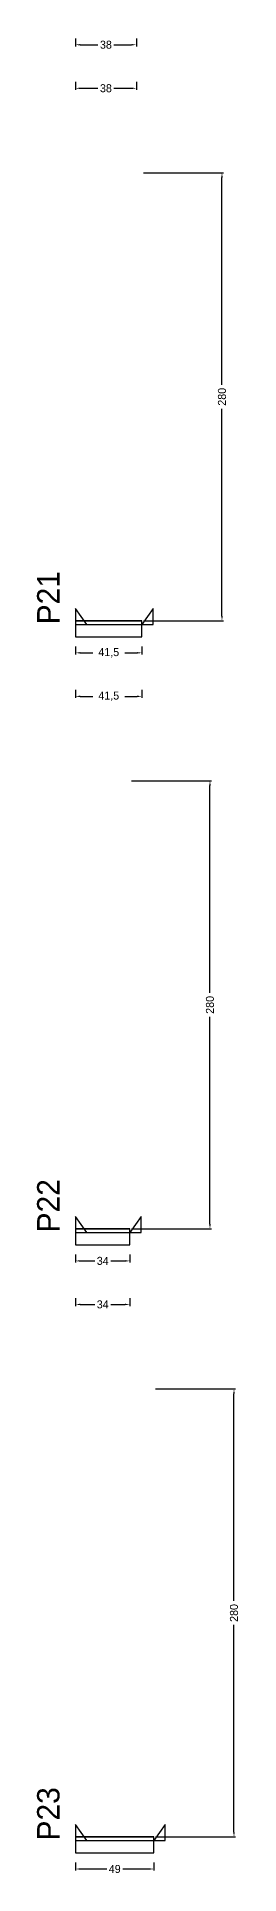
# Model space of a CAD drawing. Header units: centimetres. Extents: x -10500 to 4102, y -9886 to 295.
# Drawn here: x 3976 to 4102, y -8381 to -7233 of the extents above; entities that cross this region are included whole.
import ezdxf

# ---------------------------------------------------------------- set-up
doc = ezdxf.new("R2010")
doc.units = ezdxf.units.CM
for name, color, linetype in [('NOMENCLATURA', 7, 'Continuous'), ('SARR_2.2x10', 60, 'Continuous'), ('SARR_2.2x7', 40, 'Continuous')]:
    doc.layers.add(name, color=color, linetype=linetype)
doc.dimstyles.new('PAINEL-NOVA', dxfattribs={"dimtxt": 5, "dimasz": 3, "dimexe": 1, "dimexo": 1, "dimgap": 1, "dimtad": 1, "dimcen": 2.5, "dimazin": 3, "dimtfac": 1, "dimtmove": 0, "dimatfit": 3})

# ---------------------------------------------------------------- blocks, each defined once
blk = doc.blocks.new('_CLOSEDFILLED')
at = {"color": 0, "linetype": 'BYBLOCK'}
blk.add_solid([(-1, 0.16), (0, 0), (-1, -0.16)], dxfattribs=at)
blk = doc.blocks.new('*D515')
for p, q in [((4000, -7233.8), (4000, -7238.8)), ((4038, -7233.8), (4038, -7238.8)), ((4003, -7237.8), (4014, -7237.8)), ((4024, -7237.8), (4035, -7237.8))]:
    blk.add_line(p, q)
at = {"layer": 'Defpoints'}
for p in [(4000, -7232.8), (4038, -7232.8), (4000, -7237.8)]:
    blk.add_point(p, dxfattribs=at)
at = {"layer": 'SARR_2.2x10', "xscale": 3, "yscale": 3, "rotation": 180}
blk.add_blockref('_CLOSEDFILLED', (4000, -7237.8), dxfattribs=at)
at = {"layer": 'SARR_2.2x10', "xscale": 3, "yscale": 3}
blk.add_blockref('_CLOSEDFILLED', (4038, -7237.8), dxfattribs=at)
at = {"layer": 'SARR_2.2x10', "insert": (4019, -7237.8), "char_height": 5, "attachment_point": 5}
blk.add_mtext('38', dxfattribs=at)
blk = doc.blocks.new('*D520')
for p, q in [((4000, -7261), (4000, -7266)), ((4003, -7265), (4014, -7265)), ((4024, -7265), (4035, -7265)), ((4038, -7261), (4038, -7266))]:
    blk.add_line(p, q)
at = {"layer": 'Defpoints'}
for p in [(4000, -7260), (4000, -7265), (4038, -7260)]:
    blk.add_point(p, dxfattribs=at)
at = {"layer": 'SARR_2.2x10', "xscale": 3, "yscale": 3, "rotation": 180}
blk.add_blockref('_CLOSEDFILLED', (4000, -7265), dxfattribs=at)
at = {"layer": 'SARR_2.2x10', "xscale": 3, "yscale": 3}
blk.add_blockref('_CLOSEDFILLED', (4038, -7265), dxfattribs=at)
at = {"layer": 'SARR_2.2x10', "insert": (4019, -7265), "char_height": 5, "attachment_point": 5}
blk.add_mtext('38', dxfattribs=at)
blk = doc.blocks.new('*D541')
for p, q in [((4000, -7613.8), (4000, -7618.8)), ((4003, -7617.8), (4010.75, -7617.8)), ((4030.75, -7617.8), (4038.5, -7617.8)), ((4041.5, -7613.8), (4041.5, -7618.8))]:
    blk.add_line(p, q)
at = {"layer": 'Defpoints'}
for p in [(4000, -7612.8), (4041.5, -7612.8), (4000, -7617.8)]:
    blk.add_point(p, dxfattribs=at)
at = {"layer": 'SARR_2.2x10', "xscale": 3, "yscale": 3, "rotation": 180}
blk.add_blockref('_CLOSEDFILLED', (4000, -7617.8), dxfattribs=at)
at = {"layer": 'SARR_2.2x10', "xscale": 3, "yscale": 3}
blk.add_blockref('_CLOSEDFILLED', (4041.5, -7617.8), dxfattribs=at)
at = {"layer": 'SARR_2.2x10', "insert": (4020.75, -7617.8), "char_height": 5, "attachment_point": 5}
blk.add_mtext('41,5', dxfattribs=at)
blk = doc.blocks.new('*D542')
for p, q in [((4042.5, -7317.8), (4092.5, -7317.8)), ((4091.5, -7450.3), (4091.5, -7320.8)), ((4091.5, -7594.8), (4091.5, -7465.3)), ((4042.5, -7597.8), (4092.5, -7597.8))]:
    blk.add_line(p, q)
at = {"layer": 'Defpoints'}
for p in [(4041.5, -7317.8), (4041.5, -7597.8), (4091.5, -7597.8)]:
    blk.add_point(p, dxfattribs=at)
at = {"layer": 'SARR_2.2x10', "xscale": 3, "yscale": 3}
for p, rotation in [((4091.5, -7317.8), 90), ((4091.5, -7597.8), 270)]:
    blk.add_blockref('_CLOSEDFILLED', p, dxfattribs=dict(at, rotation=rotation))
at = {"layer": 'SARR_2.2x10', "insert": (4091.5, -7457.8), "char_height": 5, "attachment_point": 5, "rotation": 90}
blk.add_mtext('280', dxfattribs=at)
blk = doc.blocks.new('*D543')
for p, q in [((4042.5, -7317.8), (4092.5, -7317.8)), ((4091.5, -7450.3), (4091.5, -7320.8)), ((4091.5, -7594.8), (4091.5, -7465.3)), ((4042.5, -7597.8), (4092.5, -7597.8))]:
    blk.add_line(p, q)
at = {"layer": 'Defpoints'}
for p in [(4041.5, -7317.8), (4041.5, -7597.8), (4091.5, -7597.8)]:
    blk.add_point(p, dxfattribs=at)
at = {"layer": 'SARR_2.2x10', "xscale": 3, "yscale": 3}
for p, rotation in [((4091.5, -7317.8), 90), ((4091.5, -7597.8), 270)]:
    blk.add_blockref('_CLOSEDFILLED', p, dxfattribs=dict(at, rotation=rotation))
at = {"layer": 'SARR_2.2x10', "insert": (4091.5, -7457.8), "char_height": 5, "attachment_point": 5, "rotation": 90}
blk.add_mtext('280', dxfattribs=at)
blk = doc.blocks.new('*D544')
for p, q in [((4042.5, -7317.8), (4092.5, -7317.8)), ((4091.5, -7450.3), (4091.5, -7320.8)), ((4091.5, -7594.8), (4091.5, -7465.3)), ((4042.5, -7597.8), (4092.5, -7597.8))]:
    blk.add_line(p, q)
at = {"layer": 'Defpoints'}
for p in [(4041.5, -7317.8), (4041.5, -7597.8), (4091.5, -7597.8)]:
    blk.add_point(p, dxfattribs=at)
at = {"layer": 'SARR_2.2x10', "xscale": 3, "yscale": 3}
for p, rotation in [((4091.5, -7317.8), 90), ((4091.5, -7597.8), 270)]:
    blk.add_blockref('_CLOSEDFILLED', p, dxfattribs=dict(at, rotation=rotation))
at = {"layer": 'SARR_2.2x10', "insert": (4091.5, -7457.8), "char_height": 5, "attachment_point": 5, "rotation": 90}
blk.add_mtext('280', dxfattribs=at)
blk = doc.blocks.new('*D545')
for p, q in [((4042.5, -7317.8), (4092.5, -7317.8)), ((4091.5, -7450.3), (4091.5, -7320.8)), ((4091.5, -7594.8), (4091.5, -7465.3)), ((4042.5, -7597.8), (4092.5, -7597.8))]:
    blk.add_line(p, q)
at = {"layer": 'Defpoints'}
for p in [(4041.5, -7317.8), (4041.5, -7597.8), (4091.5, -7597.8)]:
    blk.add_point(p, dxfattribs=at)
at = {"layer": 'SARR_2.2x10', "xscale": 3, "yscale": 3}
for p, rotation in [((4091.5, -7317.8), 90), ((4091.5, -7597.8), 270)]:
    blk.add_blockref('_CLOSEDFILLED', p, dxfattribs=dict(at, rotation=rotation))
at = {"layer": 'SARR_2.2x10', "insert": (4091.5, -7457.8), "char_height": 5, "attachment_point": 5, "rotation": 90}
blk.add_mtext('280', dxfattribs=at)
blk = doc.blocks.new('*D546')
for p, q in [((4000, -7641), (4000, -7646)), ((4003, -7645), (4010.75, -7645)), ((4030.75, -7645), (4038.5, -7645)), ((4041.5, -7641), (4041.5, -7646))]:
    blk.add_line(p, q)
at = {"layer": 'Defpoints'}
for p in [(4000, -7640), (4000, -7645), (4041.5, -7640)]:
    blk.add_point(p, dxfattribs=at)
at = {"layer": 'SARR_2.2x10', "xscale": 3, "yscale": 3, "rotation": 180}
blk.add_blockref('_CLOSEDFILLED', (4000, -7645), dxfattribs=at)
at = {"layer": 'SARR_2.2x10', "xscale": 3, "yscale": 3}
blk.add_blockref('_CLOSEDFILLED', (4041.5, -7645), dxfattribs=at)
at = {"layer": 'SARR_2.2x10', "insert": (4020.75, -7645), "char_height": 5, "attachment_point": 5}
blk.add_mtext('41,5', dxfattribs=at)
blk = doc.blocks.new('GRA-E')
at = {"layer": 'SARR_2.2x7'}
blk.add_lwpolyline([(0, 0), (7, 0), (0, 10)], close=True, dxfattribs=at)
blk = doc.blocks.new('GRA-D')
at = {"layer": 'SARR_2.2x7'}
blk.add_lwpolyline([(0, 0), (7, 0), (7, 10)], close=True, dxfattribs=at)
blk = doc.blocks.new('*D567')
for p, q in [((4000, -7993.8), (4000, -7998.8)), ((4003, -7997.8), (4012, -7997.8)), ((4022, -7997.8), (4031, -7997.8)), ((4034, -7993.8), (4034, -7998.8))]:
    blk.add_line(p, q)
at = {"layer": 'Defpoints'}
for p in [(4000, -7992.8), (4000, -7997.8), (4034, -7992.8)]:
    blk.add_point(p, dxfattribs=at)
at = {"layer": 'SARR_2.2x10', "xscale": 3, "yscale": 3, "rotation": 180}
blk.add_blockref('_CLOSEDFILLED', (4000, -7997.8), dxfattribs=at)
at = {"layer": 'SARR_2.2x10', "xscale": 3, "yscale": 3}
blk.add_blockref('_CLOSEDFILLED', (4034, -7997.8), dxfattribs=at)
at = {"layer": 'SARR_2.2x10', "insert": (4017, -7997.8), "char_height": 5, "attachment_point": 5}
blk.add_mtext('34', dxfattribs=at)
blk = doc.blocks.new('*D568')
for p, q in [((4035, -7697.8), (4085, -7697.8)), ((4084, -7830.3), (4084, -7700.8)), ((4084, -7974.8), (4084, -7845.3)), ((4035, -7977.8), (4085, -7977.8))]:
    blk.add_line(p, q)
at = {"layer": 'Defpoints'}
for p in [(4034, -7697.8), (4034, -7977.8), (4084, -7977.8)]:
    blk.add_point(p, dxfattribs=at)
at = {"layer": 'SARR_2.2x10', "xscale": 3, "yscale": 3}
for p, rotation in [((4084, -7697.8), 90), ((4084, -7977.8), 270)]:
    blk.add_blockref('_CLOSEDFILLED', p, dxfattribs=dict(at, rotation=rotation))
at = {"layer": 'SARR_2.2x10', "insert": (4084, -7837.8), "char_height": 5, "attachment_point": 5, "rotation": 90}
blk.add_mtext('280', dxfattribs=at)
blk = doc.blocks.new('*D569')
for p, q in [((4035, -7697.8), (4085, -7697.8)), ((4084, -7830.3), (4084, -7700.8)), ((4084, -7974.8), (4084, -7845.3)), ((4035, -7977.8), (4085, -7977.8))]:
    blk.add_line(p, q)
at = {"layer": 'Defpoints'}
for p in [(4034, -7697.8), (4034, -7977.8), (4084, -7977.8)]:
    blk.add_point(p, dxfattribs=at)
at = {"layer": 'SARR_2.2x10', "xscale": 3, "yscale": 3}
for p, rotation in [((4084, -7697.8), 90), ((4084, -7977.8), 270)]:
    blk.add_blockref('_CLOSEDFILLED', p, dxfattribs=dict(at, rotation=rotation))
at = {"layer": 'SARR_2.2x10', "insert": (4084, -7837.8), "char_height": 5, "attachment_point": 5, "rotation": 90}
blk.add_mtext('280', dxfattribs=at)
blk = doc.blocks.new('*D570')
for p, q in [((4035, -7697.8), (4085, -7697.8)), ((4084, -7830.3), (4084, -7700.8)), ((4084, -7974.8), (4084, -7845.3)), ((4035, -7977.8), (4085, -7977.8))]:
    blk.add_line(p, q)
at = {"layer": 'Defpoints'}
for p in [(4034, -7697.8), (4034, -7977.8), (4084, -7977.8)]:
    blk.add_point(p, dxfattribs=at)
at = {"layer": 'SARR_2.2x10', "xscale": 3, "yscale": 3}
for p, rotation in [((4084, -7697.8), 90), ((4084, -7977.8), 270)]:
    blk.add_blockref('_CLOSEDFILLED', p, dxfattribs=dict(at, rotation=rotation))
at = {"layer": 'SARR_2.2x10', "insert": (4084, -7837.8), "char_height": 5, "attachment_point": 5, "rotation": 90}
blk.add_mtext('280', dxfattribs=at)
blk = doc.blocks.new('*D571')
for p, q in [((4035, -7697.8), (4085, -7697.8)), ((4084, -7830.3), (4084, -7700.8)), ((4084, -7974.8), (4084, -7845.3)), ((4035, -7977.8), (4085, -7977.8))]:
    blk.add_line(p, q)
at = {"layer": 'Defpoints'}
for p in [(4034, -7697.8), (4034, -7977.8), (4084, -7977.8)]:
    blk.add_point(p, dxfattribs=at)
at = {"layer": 'SARR_2.2x10', "xscale": 3, "yscale": 3}
for p, rotation in [((4084, -7697.8), 90), ((4084, -7977.8), 270)]:
    blk.add_blockref('_CLOSEDFILLED', p, dxfattribs=dict(at, rotation=rotation))
at = {"layer": 'SARR_2.2x10', "insert": (4084, -7837.8), "char_height": 5, "attachment_point": 5, "rotation": 90}
blk.add_mtext('280', dxfattribs=at)
blk = doc.blocks.new('*D572')
for p, q in [((4000, -8021), (4000, -8026)), ((4003, -8025), (4012, -8025)), ((4022, -8025), (4031, -8025)), ((4034, -8021), (4034, -8026))]:
    blk.add_line(p, q)
at = {"layer": 'Defpoints'}
for p in [(4000, -8020), (4000, -8025), (4034, -8020)]:
    blk.add_point(p, dxfattribs=at)
at = {"layer": 'SARR_2.2x10', "xscale": 3, "yscale": 3, "rotation": 180}
blk.add_blockref('_CLOSEDFILLED', (4000, -8025), dxfattribs=at)
at = {"layer": 'SARR_2.2x10', "xscale": 3, "yscale": 3}
blk.add_blockref('_CLOSEDFILLED', (4034, -8025), dxfattribs=at)
at = {"layer": 'SARR_2.2x10', "insert": (4017, -8025), "char_height": 5, "attachment_point": 5}
blk.add_mtext('34', dxfattribs=at)
blk = doc.blocks.new('*D593')
for p, q in [((4000, -8373.8), (4000, -8378.8)), ((4003, -8377.8), (4019.5, -8377.8)), ((4029.5, -8377.8), (4046, -8377.8)), ((4049, -8373.8), (4049, -8378.8))]:
    blk.add_line(p, q)
at = {"layer": 'Defpoints'}
for p in [(4000, -8372.8), (4000, -8377.8), (4049, -8372.8)]:
    blk.add_point(p, dxfattribs=at)
at = {"layer": 'SARR_2.2x10', "xscale": 3, "yscale": 3, "rotation": 180}
blk.add_blockref('_CLOSEDFILLED', (4000, -8377.8), dxfattribs=at)
at = {"layer": 'SARR_2.2x10', "xscale": 3, "yscale": 3}
blk.add_blockref('_CLOSEDFILLED', (4049, -8377.8), dxfattribs=at)
at = {"layer": 'SARR_2.2x10', "insert": (4024.5, -8377.8), "char_height": 5, "attachment_point": 5}
blk.add_mtext('49', dxfattribs=at)
blk = doc.blocks.new('*D594')
for p, q in [((4050, -8077.8), (4100, -8077.8)), ((4099, -8210.3), (4099, -8080.8)), ((4099, -8354.8), (4099, -8225.3)), ((4050, -8357.8), (4100, -8357.8))]:
    blk.add_line(p, q)
at = {"layer": 'Defpoints'}
for p in [(4049, -8077.8), (4049, -8357.8), (4099, -8357.8)]:
    blk.add_point(p, dxfattribs=at)
at = {"layer": 'SARR_2.2x10', "xscale": 3, "yscale": 3}
for p, rotation in [((4099, -8077.8), 90), ((4099, -8357.8), 270)]:
    blk.add_blockref('_CLOSEDFILLED', p, dxfattribs=dict(at, rotation=rotation))
at = {"layer": 'SARR_2.2x10', "insert": (4099, -8217.8), "char_height": 5, "attachment_point": 5, "rotation": 90}
blk.add_mtext('280', dxfattribs=at)
blk = doc.blocks.new('*D595')
for p, q in [((4050, -8077.8), (4100, -8077.8)), ((4099, -8210.3), (4099, -8080.8)), ((4099, -8354.8), (4099, -8225.3)), ((4050, -8357.8), (4100, -8357.8))]:
    blk.add_line(p, q)
at = {"layer": 'Defpoints'}
for p in [(4049, -8077.8), (4049, -8357.8), (4099, -8357.8)]:
    blk.add_point(p, dxfattribs=at)
at = {"layer": 'SARR_2.2x10', "xscale": 3, "yscale": 3}
for p, rotation in [((4099, -8077.8), 90), ((4099, -8357.8), 270)]:
    blk.add_blockref('_CLOSEDFILLED', p, dxfattribs=dict(at, rotation=rotation))
at = {"layer": 'SARR_2.2x10', "insert": (4099, -8217.8), "char_height": 5, "attachment_point": 5, "rotation": 90}
blk.add_mtext('280', dxfattribs=at)
blk = doc.blocks.new('*D596')
for p, q in [((4050, -8077.8), (4100, -8077.8)), ((4099, -8210.3), (4099, -8080.8)), ((4099, -8354.8), (4099, -8225.3)), ((4050, -8357.8), (4100, -8357.8))]:
    blk.add_line(p, q)
at = {"layer": 'Defpoints'}
for p in [(4049, -8077.8), (4049, -8357.8), (4099, -8357.8)]:
    blk.add_point(p, dxfattribs=at)
at = {"layer": 'SARR_2.2x10', "xscale": 3, "yscale": 3}
for p, rotation in [((4099, -8077.8), 90), ((4099, -8357.8), 270)]:
    blk.add_blockref('_CLOSEDFILLED', p, dxfattribs=dict(at, rotation=rotation))
at = {"layer": 'SARR_2.2x10', "insert": (4099, -8217.8), "char_height": 5, "attachment_point": 5, "rotation": 90}
blk.add_mtext('280', dxfattribs=at)
blk = doc.blocks.new('*D597')
for p, q in [((4050, -8077.8), (4100, -8077.8)), ((4099, -8210.3), (4099, -8080.8)), ((4099, -8354.8), (4099, -8225.3)), ((4050, -8357.8), (4100, -8357.8))]:
    blk.add_line(p, q)
at = {"layer": 'Defpoints'}
for p in [(4049, -8077.8), (4049, -8357.8), (4099, -8357.8)]:
    blk.add_point(p, dxfattribs=at)
at = {"layer": 'SARR_2.2x10', "xscale": 3, "yscale": 3}
for p, rotation in [((4099, -8077.8), 90), ((4099, -8357.8), 270)]:
    blk.add_blockref('_CLOSEDFILLED', p, dxfattribs=dict(at, rotation=rotation))
at = {"layer": 'SARR_2.2x10', "insert": (4099, -8217.8), "char_height": 5, "attachment_point": 5, "rotation": 90}
blk.add_mtext('280', dxfattribs=at)

msp = doc.modelspace()

# ---------------------------------------------------------------- linework, layer by layer
at = {"layer": 'SARR_2.2x10'}
for p, q in [((4041.5, -7597.8), (4000, -7597.8)), ((4000, -7597.8), (4000, -7607.8)), ((4041.5, -7607.8), (4041.5, -7597.8)), ((4000, -7607.8), (4041.5, -7607.8)), ((4034, -7977.8), (4000, -7977.8)), ((4000, -7977.8), (4000, -7987.8)), ((4034, -7987.8), (4034, -7977.8)), ((4000, -7987.8), (4034, -7987.8)), ((4049, -8357.8), (4000, -8357.8)), ((4000, -8357.8), (4000, -8367.8)), ((4049, -8367.8), (4049, -8357.8)), ((4000, -8367.8), (4049, -8367.8))]:
    msp.add_line(p, q, dxfattribs=at)
at = {"layer": 'SARR_2.2x7'}
for p, q in [((4041.5, -7597.8), (4000, -7597.8)), ((4000, -7597.8), (4000, -7600)), ((4000, -7597.8), (4007, -7597.8)), ((4000, -7597.8), (4007, -7597.8)), ((4000, -7597.8), (4007, -7597.8)), ((4000, -7597.8), (4007, -7597.8)), ((4000, -7600), (4041.5, -7600)), ((4007, -7597.8), (4041.5, -7597.8)), ((4007, -7597.8), (4041.5, -7597.8)), ((4007, -7597.8), (4041.5, -7597.8)), ((4007, -7597.8), (4041.5, -7597.8)), ((4041.5, -7600), (4041.5, -7597.8)), ((4034, -7977.8), (4000, -7977.8)), ((4000, -7977.8), (4000, -7980)), ((4000, -7977.8), (4007, -7977.8)), ((4000, -7977.8), (4007, -7977.8)), ((4000, -7977.8), (4007, -7977.8)), ((4000, -7977.8), (4007, -7977.8)), ((4000, -7980), (4034, -7980)), ((4007, -7977.8), (4034, -7977.8)), ((4007, -7977.8), (4034, -7977.8)), ((4007, -7977.8), (4034, -7977.8)), ((4007, -7977.8), (4034, -7977.8)), ((4034, -7980), (4034, -7977.8)), ((4049, -8357.8), (4000, -8357.8)), ((4000, -8357.8), (4000, -8360)), ((4000, -8357.8), (4007, -8357.8)), ((4000, -8357.8), (4007, -8357.8)), ((4000, -8357.8), (4007, -8357.8)), ((4000, -8357.8), (4007, -8357.8)), ((4007, -8357.8), (4049, -8357.8)), ((4007, -8357.8), (4049, -8357.8)), ((4007, -8357.8), (4049, -8357.8)), ((4007, -8357.8), (4049, -8357.8)), ((4049, -8360), (4049, -8357.8)), ((4000, -8360), (4049, -8360))]:
    msp.add_line(p, q, dxfattribs=at)

# ---------------------------------------------------------------- block references
for name, p in [('GRA-E', (4000, -7600)), ('GRA-D', (4041.5, -7600)), ('GRA-E', (4000, -7980)), ('GRA-D', (4034, -7980)), ('GRA-E', (4000, -8360)), ('GRA-D', (4049, -8360))]:
    msp.add_blockref(name, p, dxfattribs=at)

# ---------------------------------------------------------------- texts
at = {"layer": 'NOMENCLATURA'}
for s, p in [('P21', (3990, -7600)), ('P22', (3990, -7980)), ('P23', (3990, -8360))]:
    msp.add_text(s, height=14, rotation=90, dxfattribs=at).set_placement(p)

# ---------------------------------------------------------------- dimensions: what is measured, and where the dimension line sits
at = {"layer": 'SARR_2.2x10'}
for base, p1, p2, picture, middle in [((4000, -7237.8), (4000, -7232.8), (4038, -7232.8), '*D515', (4019, -7237.8)), ((4000, -7265), (4000, -7260), (4038, -7260), '*D520', (4019, -7265)), ((4000, -7617.8), (4000, -7612.8), (4041.5, -7612.8), '*D541', (4020.75, -7617.8)), ((4000, -7645), (4000, -7640), (4041.5, -7640), '*D546', (4020.75, -7645)), ((4000, -7997.8), (4000, -7992.8), (4034, -7992.8), '*D567', (4017, -7997.8)), ((4000, -8025), (4000, -8020), (4034, -8020), '*D572', (4017, -8025)), ((4000, -8377.8), (4000, -8372.8), (4049, -8372.8), '*D593', (4024.5, -8377.8))]:
    dim = msp.add_linear_dim(base=base, p1=p1, p2=p2, dimstyle='PAINEL-NOVA', dxfattribs=at)
    dim.commit()
    dim.dimension.update_dxf_attribs({"geometry": picture, "text_midpoint": middle})
for base, p1, p2, picture, middle in [((4091.5, -7597.8), (4041.5, -7597.8), (4041.5, -7317.8), '*D542', (4091.5, -7457.8)), ((4091.5, -7597.8), (4041.5, -7597.8), (4041.5, -7317.8), '*D543', (4091.5, -7457.8)), ((4091.5, -7597.8), (4041.5, -7597.8), (4041.5, -7317.8), '*D544', (4091.5, -7457.8)), ((4091.5, -7597.8), (4041.5, -7597.8), (4041.5, -7317.8), '*D545', (4091.5, -7457.8)), ((4084, -7977.8), (4034, -7977.8), (4034, -7697.8), '*D568', (4084, -7837.8)), ((4084, -7977.8), (4034, -7977.8), (4034, -7697.8), '*D569', (4084, -7837.8)), ((4084, -7977.8), (4034, -7977.8), (4034, -7697.8), '*D570', (4084, -7837.8)), ((4084, -7977.8), (4034, -7977.8), (4034, -7697.8), '*D571', (4084, -7837.8)), ((4099, -8357.8), (4049, -8357.8), (4049, -8077.8), '*D594', (4099, -8217.8)), ((4099, -8357.8), (4049, -8357.8), (4049, -8077.8), '*D595', (4099, -8217.8)), ((4099, -8357.8), (4049, -8357.8), (4049, -8077.8), '*D596', (4099, -8217.8)), ((4099, -8357.8), (4049, -8357.8), (4049, -8077.8), '*D597', (4099, -8217.8))]:
    dim = msp.add_linear_dim(base=base, p1=p1, p2=p2, angle=90, dimstyle='PAINEL-NOVA', dxfattribs=at)
    dim.commit()
    dim.dimension.update_dxf_attribs({"geometry": picture, "text_midpoint": middle})

doc.saveas('drawing.dxf')
